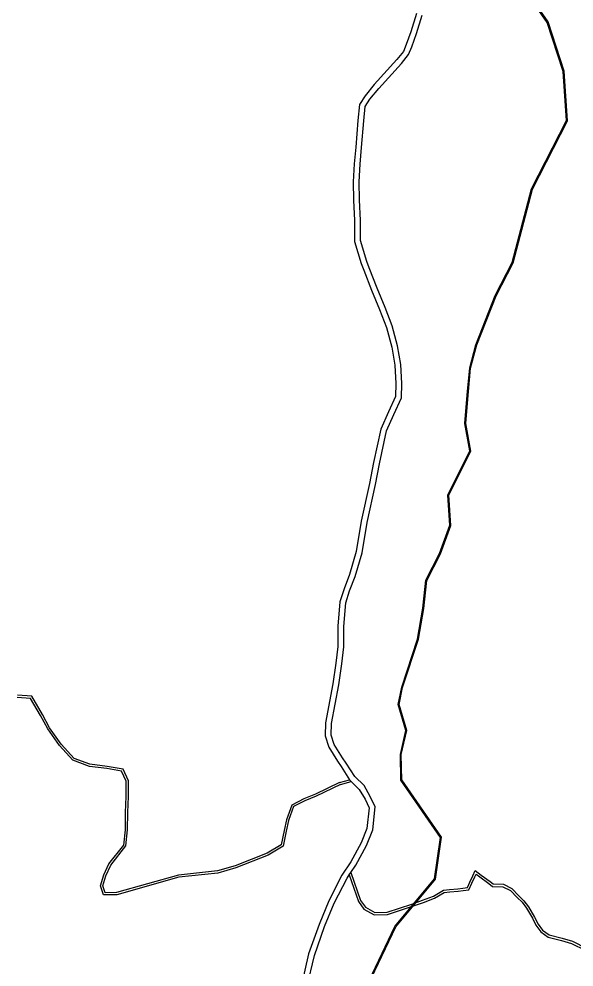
# Model space of a CAD drawing. Header units: millimetres. Extents: x 583 to 26013, y 350 to 21391.
# Drawn here: x 15925 to 17091, y 11890 to 13884 of the extents above; entities that cross this region are included whole.
import ezdxf

# ---------------------------------------------------------------- set-up
doc = ezdxf.new("R2010")
doc.units = ezdxf.units.MM
doc.layers.add('RIOS', color=140, linetype='Continuous')

msp = doc.modelspace()

# ---------------------------------------------------------------- linework, layer by layer
at = {"color": 0, "linetype": 'Continuous'}
for p, q in [((16598.20329, 12277.67539), (16619.67534, 12283.42561)), ((16600.15296, 12273.61968), (16622.99231, 12279.73606))]:
    msp.add_line(p, q, dxfattribs=at)
for points in [[(16760.31285, 13895.49585), (16748.56959, 13857.13159), (16738.42067, 13829.99047), (16732.68046, 13815.54634), (16719.1057, 13798.55751), (16671.43352, 13745.86053), (16651.97702, 13722.43746), (16640.06523, 13703.9447), (16636.67315, 13670.58754), (16632.34831, 13614.27362), (16629.37719, 13579.11639), (16627.2574, 13541.31053), (16627.85167, 13502.85816), (16629.71978, 13459.79187), (16629.73832, 13435.73192), (16629.75364, 13415.85943), (16643.75416, 13369.81963), (16649.21266, 13355.68996), (16665.81697, 13313.12292), (16682.70122, 13272.45869), (16697.14289, 13234.77165), (16707.96253, 13193.87649), (16714.43633, 13155.9965), (16716.77795, 13116.95079), (16716.00735, 13089.91925), (16701.03151, 13057.30397), (16685.03311, 13021.24962), (16669.8832, 12950.77869), (16661.52685, 12906.93519), (16643.8962, 12827.31748), (16633.61141, 12764.00921), (16619.20156, 12715.28892), (16607.8003, 12685.03104), (16599.08609, 12658.01878), (16594.78183, 12606.7303), (16594.91332, 12564.18613), (16590.70379, 12529.15023), (16584.54541, 12485.41587), (16568.88332, 12403.33295), (16568.47479, 12375.70259), (16575.93776, 12352.16355), (16594.41907, 12322.68695), (16602.04294, 12311.46646), (16619.67534, 12283.42561), (16622.99231, 12279.73606), (16639.97257, 12263.40878), (16652.00915, 12242.45324), (16660.47541, 12224.71437), (16655.79019, 12181.08357), (16643.72454, 12150.92921), (16622.10971, 12110.6472), (16603.32946, 12082.83524), (16576.06818, 12028.99647), (16555.45345, 11979.45624), (16533.4631, 11917.59985), (16517.54185, 11848.98073)], [(16529.86932, 11846.71749), (16545.49823, 11914.07671), (16567.13951, 11974.9512), (16587.44835, 12023.75632), (16614.14463, 12076.47925), (16618.77511, 12083.3366), (16622.27017, 12088.51249), (16632.84133, 12104.16748), (16655.08812, 12145.62723), (16668.05457, 12178.03288), (16673.30264, 12226.9052), (16663.103, 12248.27595), (16649.93881, 12271.19464), (16630.25351, 12290.12293), (16612.52347, 12318.31906), (16604.90421, 12329.53276), (16587.39107, 12357.46519), (16581.02346, 12377.54935), (16581.38583, 12402.05751), (16596.90063, 12483.36849), (16603.11922, 12527.53042), (16607.43564, 12563.45597), (16607.30346, 12606.22518), (16611.44217, 12655.54116), (16619.62279, 12680.89939), (16631.07817, 12711.30088), (16645.84222, 12761.21878), (16656.19708, 12824.95833), (16673.79077, 12904.40918), (16682.15436, 12948.2906), (16697.00162, 13017.35375), (16712.4429, 13052.15257), (16728.44958, 13087.01287), (16729.30865, 13117.14753), (16726.89284, 13157.43009), (16720.20928, 13196.53748), (16709.07448, 13238.62385), (16694.33039, 13277.1001), (16677.43179, 13317.79891), (16660.88411, 13360.22074), (16655.59874, 13373.90228), (16642.2722, 13417.7257), (16642.25832, 13435.74157), (16642.23957, 13460.06811), (16640.36748, 13503.22626), (16639.78282, 13541.05649), (16641.86764, 13578.23861), (16644.82788, 13613.2671), (16649.14455, 13669.47471), (16652.21714, 13699.68996), (16662.09207, 13715.02056), (16680.89542, 13737.65732), (16728.64744, 13790.44256), (16743.62626, 13809.18857), (16750.10282, 13825.48556), (16760.42987, 13853.10307), (16772.28131, 13891.82075)], [(16600.15296, 12273.61968), (16549.61552, 12249.32523), (16525.41909, 12239.08447), (16501.71914, 12227.01451), (16491.07707, 12197.99246), (16486.23839, 12175.7512), (16479.61474, 12144.101), (16448.39863, 12124.87782), (16380.16768, 12098.55762), (16342.83355, 12087.45396), (16260.82109, 12078.53884), (16130.49147, 12041.65041), (16102.36602, 12041.56684), (16096.09894, 12060.22886), (16102.94244, 12083.45057), (16113.75743, 12106.39632), (16145.24377, 12146.10341), (16148.5503, 12178.40961), (16148.64236, 12214.68986), (16150.30927, 12248.5118), (16150.29637, 12280.3355), (16140.44209, 12302.00765), (16109.23166, 12307.36278), (16072.79323, 12311.72415), (16038.20283, 12324.66514), (16009.91368, 12355.79421), (15985.1404, 12390.61119), (15970.04253, 12418.67911), (15949.018, 12454.87274), (15921.10329, 12456.85327)], [(16598.20329, 12277.67539), (16547.76266, 12253.42748), (16523.51866, 12243.16659), (16498.10251, 12230.22259), (16486.74567, 12199.2513), (16481.83746, 12176.69041), (16475.6067, 12146.91763), (16446.39214, 12128.92701), (16378.71422, 12102.82015), (16341.94172, 12091.88352), (16259.95914, 12082.97165), (16129.86034, 12046.14855), (16105.59856, 12046.07646), (16100.81628, 12060.31708), (16107.16085, 12081.84578), (16117.60635, 12104.0076), (16149.58653, 12144.33748), (16153.04972, 12178.17423), (16153.14208, 12214.57334), (16154.80931, 12248.40189), (16154.79597, 12281.3114), (16143.55202, 12306.03981), (16109.87997, 12311.8173), (16073.86424, 12316.12807), (16040.80024, 12328.49801), (16013.42456, 12358.6219), (15988.97013, 12392.99076), (15973.97067, 12420.87573), (15951.71261, 12459.19287), (15921.68888, 12461.32304)]]:
    msp.add_lwpolyline(points, dxfattribs=at)
at = {"color": 0}
for points in [[(16622.27017, 12088.51249), (16642.65004, 12029.84679), (16652.7914, 12015.35636), (16672.57463, 12004.26583), (16698.26158, 12005.2939), (16750.29203, 12022.10232), (16772.84775, 12030.3694), (16795.58223, 12038.76908), (16816.94948, 12051.58558), (16829.74613, 12052.59097), (16847.2462, 12054.24312), (16857.67284, 12055.65877), (16867.07069, 12056.93473), (16872.11235, 12067.83851), (16878.47975, 12081.60953), (16883.50963, 12092.48781), (16896.16508, 12083.13334), (16914.79735, 12069.36102), (16921.57887, 12064.34836), (16942.63368, 12063.6251), (16960.61725, 12054.76866), (16975.49651, 12039.63293), (16985.64149, 12029.03692), (16995.61988, 12016.06721), (17008.17632, 11994.85636), (17015.48632, 11980.05428), (17025.16291, 11967.20523), (17038.80164, 11957.28123), (17065.91862, 11950.16921), (17087.91227, 11944.11034), (17116.43888, 11929.38047)], [(16618.77511, 12083.3366), (16638.15503, 12027.54937), (16649.34997, 12011.55354), (16671.36241, 11999.21331), (16699.1464, 12000.32531), (16751.92149, 12017.37429), (16774.5745, 12025.67703), (16797.75341, 12034.2409), (16818.51318, 12046.69303), (16830.17695, 12047.60941), (16847.81776, 12049.27484), (16858.34553, 12050.70422), (16870.45891, 12052.34888), (16876.6507, 12065.74008), (16883.0181, 12079.5111), (16885.47249, 12084.81929), (16893.19304, 12079.11253), (16911.82531, 12065.34021), (16919.85544, 12059.40461), (16941.38839, 12058.66493), (16957.64671, 12050.65813), (16971.90777, 12036.15126), (16981.84323, 12025.77408), (16991.47191, 12013.25892), (17003.77715, 11992.47242), (17011.21056, 11977.42043), (17021.61775, 11963.60126), (17036.62175, 11952.68385), (17064.62037, 11945.3406), (17086.08159, 11939.4284), (17114.277, 11924.86955)]]:
    msp.add_lwpolyline(points, dxfattribs=at)
at = {"layer": 'RIOS', "lineweight": 25, "flags": 128}
for points in [[(16627.37204, 11790.80138), (16714.80918, 11975.22847), (16798.06418, 12075.03938), (16810.5244, 12162.38347), (16727.31252, 12282.99787), (16726.19153, 12336.86772), (16737.74634, 12387.3213), (16721.83692, 12442.10894), (16729.08024, 12478.13265), (16762.23564, 12579.5497), (16773.79045, 12644.43316), (16779.56786, 12703.55487), (16808.41177, 12759.7702), (16830.05548, 12818.89191), (16825.74399, 12882.32218), (16871.96323, 12975.30056), (16861.87433, 13032.96908), (16867.65173, 13100.73342), (16871.96323, 13149.75931), (16884.98395, 13198.7852), (16925.38267, 13302.57324), (16961.42678, 13371.79076), (17001.73927, 13526.61876), (17075.50897, 13670.38215), (17068.13631, 13773.60931), (17034.93779, 13876.83647), (16876.31784, 14105.39452)], [(16629.39573, 11790.40127), (16716.50762, 11974.14232), (16799.9639, 12074.19453), (16812.61482, 12162.87538), (16729.2996, 12283.63957), (16728.19624, 12336.66219), (16739.81172, 12387.38067), (16723.89438, 12442.1956), (16731.0178, 12477.62303), (16764.18013, 12579.06126), (16775.7733, 12644.16015), (16781.52131, 12702.98098), (16810.24749, 12758.96688), (16832.0797, 12818.60349), (16827.77613, 12881.91717), (16874.04647, 12974.99835), (16863.88916, 13033.05794), (16869.64427, 13100.56087), (16873.94044, 13149.41246), (16886.88826, 13198.16385), (16927.20691, 13301.74619), (16963.30522, 13371.06779), (17003.61924, 13525.90166), (17077.54374, 13669.96672), (17070.11406, 13773.9922), (17036.7506, 13877.7322), (16877.96092, 14106.53482)]]:
    msp.add_lwpolyline(points, dxfattribs=at)

doc.saveas('drawing.dxf')
